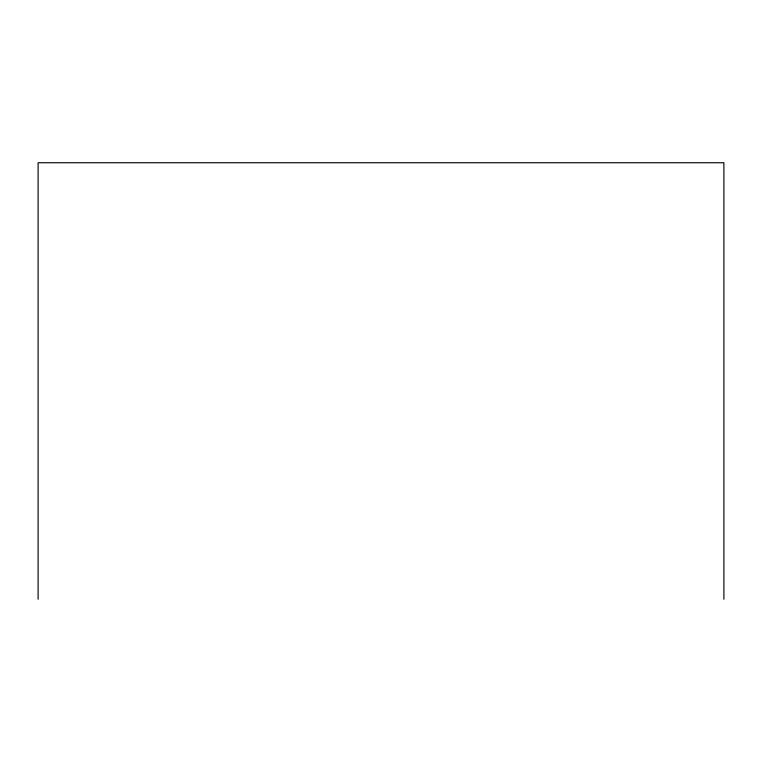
<?xml version="1.0" encoding="UTF-8"?>
<svg xmlns="http://www.w3.org/2000/svg" width="762" height="762" viewBox="0 0 762 762"><rect width="100%" height="100%" fill="white"/><g stroke="black" fill="none" stroke-linecap="round" stroke-linejoin="round"><path stroke-width="1.14" d="M723.9 599.256L723.9 162.744L38.1 162.744L38.1 599.256"/></g></svg>
